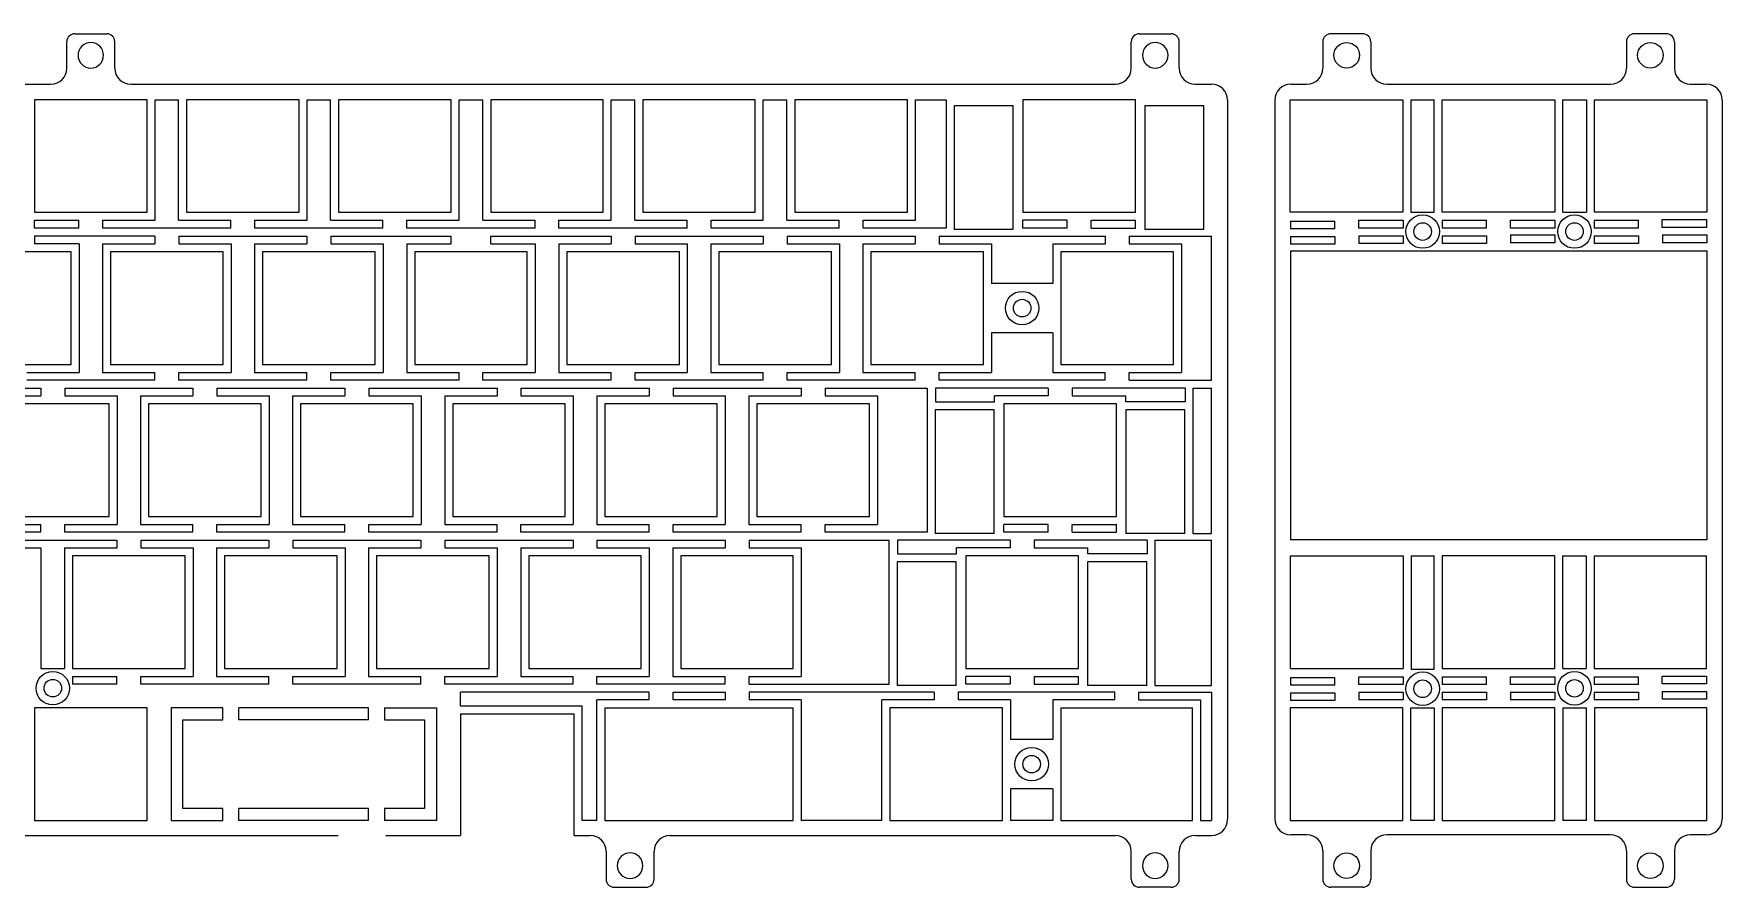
# Model space of a CAD drawing. Header units: millimetres. Extents: x 866 to 1212, y 622 to 729.
# Drawn here: x 1000.9 to 1212.4, y 622.3 to 729.3 of the extents above; entities that cross this region are included whole.
import ezdxf
from ezdxf.lldxf.tags import DXFTag

# ---------------------------------------------------------------- set-up
doc = ezdxf.new("R2010")
doc.units = ezdxf.units.MM
doc.layers.add('1', color=7, linetype='Continuous', true_color=0xffffff)
tags = doc.linetypes.add('DASHDOT', pattern=[70, 31, -13, 13, -13]).pattern_tags.tags
tags[10:11] = [DXFTag(74, 4), DXFTag(75, 0), DXFTag(340, '0'), DXFTag(46, 0.0), DXFTag(50, 0.0), DXFTag(44, 0.0), DXFTag(45, 0.0)]
tags[8:9] = [DXFTag(74, 4), DXFTag(75, 0), DXFTag(340, '0'), DXFTag(46, 0.0), DXFTag(50, 0.0), DXFTag(44, 0.0), DXFTag(45, 0.0)]
tags[6:7] = [DXFTag(74, 4), DXFTag(75, 0), DXFTag(340, '0'), DXFTag(46, 0.0), DXFTag(50, 0.0), DXFTag(44, 0.0), DXFTag(45, 0.0)]
tags[4:5] = [DXFTag(74, 4), DXFTag(75, 0), DXFTag(340, '0'), DXFTag(46, 0.0), DXFTag(50, 0.0), DXFTag(44, 0.0), DXFTag(45, 0.0)]

msp = doc.modelspace()

# ---------------------------------------------------------------- linework, layer by layer
at = {"color": 7, "linetype": 'Continuous'}
for p, q in [((1162.38, 728.29), (1162.38, 724.96)), ((1167.38, 729.29), (1163.38, 729.29)), ((1168.38, 728.29), (1168.38, 724.96)), ((1200.42, 728.29), (1200.42, 724.96)), ((1205.42, 729.29), (1201.42, 729.29)), ((1206.42, 728.29), (1206.42, 724.96)), ((1158.36, 722.96), (1160.38, 722.96)), ((1170.38, 722.96), (1198.42, 722.96)), ((1208.42, 722.96), (1210.42, 722.96)), ((1000.99, 721.01), (1000.99, 706.91)), ((1015.09, 721.01), (1000.99, 721.01)), ((1015.09, 706.91), (1015.09, 721.01)), ((1020.04, 721.01), (1020.04, 706.91)), ((1034.14, 721.01), (1020.04, 721.01)), ((1034.14, 706.91), (1034.14, 721.01)), ((1039.09, 721.01), (1039.09, 706.91)), ((1053.19, 721.01), (1039.09, 721.01)), ((1053.19, 706.91), (1053.19, 721.01)), ((1058.14, 721.01), (1058.14, 706.91)), ((1072.24, 721.01), (1058.14, 721.01)), ((1072.24, 706.91), (1072.24, 721.01)), ((1091.29, 721.01), (1077.19, 721.01)), ((1077.19, 721.01), (1077.19, 706.91)), ((1091.29, 706.91), (1091.29, 721.01)), ((1110.34, 721.01), (1096.24, 721.01)), ((1096.24, 721.01), (1096.24, 706.91)), ((1110.34, 706.91), (1110.34, 721.01)), ((1123.59, 720.27), (1116.19, 720.27)), ((1116.19, 720.27), (1116.19, 704.77)), ((1123.59, 704.77), (1123.59, 720.27)), ((1138.92, 721.01), (1124.82, 721.01)), ((1124.82, 721.01), (1124.82, 706.91)), ((1138.92, 706.91), (1138.92, 721.01)), ((1147.47, 720.27), (1140.07, 720.27)), ((1140.07, 720.27), (1140.07, 704.77)), ((1147.47, 704.77), (1147.47, 720.27)), ((1156.36, 720.96), (1156.36, 630.9)), ((1158.3, 706.91), (1158.3, 721.01)), ((1158.3, 721.01), (1172.4, 721.01)), ((1172.4, 721.01), (1172.4, 706.91)), ((1177.35, 706.91), (1177.35, 721.01)), ((1177.35, 721.01), (1191.45, 721.01)), ((1191.45, 721.01), (1191.45, 706.91)), ((1196.4, 706.91), (1196.4, 721.01)), ((1196.4, 721.01), (1210.5, 721.01)), ((1210.5, 721.01), (1210.5, 706.91)), ((1212.42, 720.96), (1212.42, 630.9)), ((1000.99, 706.91), (1015.09, 706.91)), ((1020.04, 706.91), (1034.14, 706.91)), ((1039.09, 706.91), (1053.19, 706.91)), ((1058.14, 706.91), (1072.24, 706.91)), ((1077.19, 706.91), (1091.29, 706.91)), ((1096.24, 706.91), (1110.34, 706.91)), ((1124.82, 706.91), (1138.92, 706.91)), ((1172.4, 706.91), (1158.3, 706.91)), ((1191.45, 706.91), (1177.35, 706.91)), ((1210.5, 706.91), (1196.4, 706.91)), ((1123.59, 704.77), (1116.19, 704.77)), ((1147.47, 704.77), (1140.07, 704.77)), ((1005.57, 701.96), (991.47, 701.96)), ((1005.57, 687.86), (1005.57, 701.96)), ((1010.52, 701.96), (1010.52, 687.86)), ((1024.62, 701.96), (1010.52, 701.96)), ((1024.62, 687.86), (1024.62, 701.96)), ((1029.57, 701.96), (1029.57, 687.86)), ((1043.67, 701.96), (1029.57, 701.96)), ((1043.67, 687.86), (1043.67, 701.96)), ((1048.62, 701.96), (1048.62, 687.86)), ((1062.72, 701.96), (1048.62, 701.96)), ((1062.72, 687.86), (1062.72, 701.96)), ((1081.77, 701.96), (1067.67, 701.96)), ((1067.67, 701.96), (1067.67, 687.86)), ((1081.77, 687.86), (1081.77, 701.96)), ((1100.82, 701.96), (1086.72, 701.96)), ((1086.72, 701.96), (1086.72, 687.86)), ((1100.82, 687.86), (1100.82, 701.96)), ((1119.87, 701.96), (1105.77, 701.96)), ((1105.77, 701.96), (1105.77, 687.86)), ((1119.87, 687.86), (1119.87, 701.96)), ((1143.68, 701.96), (1129.58, 701.96)), ((1129.58, 701.96), (1129.58, 687.86)), ((1143.68, 687.86), (1143.68, 701.96)), ((991.47, 687.86), (1005.57, 687.86)), ((1010.52, 687.86), (1024.62, 687.86)), ((1029.57, 687.86), (1043.67, 687.86)), ((1048.62, 687.86), (1062.72, 687.86)), ((1067.67, 687.86), (1081.77, 687.86)), ((1086.72, 687.86), (1100.82, 687.86)), ((1105.77, 687.86), (1119.87, 687.86)), ((1129.58, 687.86), (1143.68, 687.86)), ((1010.33, 682.91), (996.23, 682.91)), ((1010.33, 668.81), (1010.33, 682.91)), ((1015.28, 682.91), (1015.28, 668.81)), ((1029.38, 682.91), (1015.28, 682.91)), ((1029.38, 668.81), (1029.38, 682.91)), ((1048.43, 682.91), (1034.33, 682.91)), ((1034.33, 682.91), (1034.33, 668.81)), ((1048.43, 668.81), (1048.43, 682.91)), ((1067.48, 682.91), (1053.38, 682.91)), ((1053.38, 682.91), (1053.38, 668.81)), ((1067.48, 668.81), (1067.48, 682.91)), ((1086.53, 682.91), (1072.43, 682.91)), ((1072.43, 682.91), (1072.43, 668.81)), ((1086.53, 668.81), (1086.53, 682.91)), ((1105.58, 682.91), (1091.48, 682.91)), ((1091.48, 682.91), (1091.48, 668.81)), ((1105.58, 668.81), (1105.58, 682.91)), ((1121.21, 682.17), (1113.81, 682.17)), ((1113.81, 682.17), (1113.81, 666.67)), ((1121.21, 666.67), (1121.21, 682.17)), ((1136.54, 682.91), (1122.44, 682.91)), ((1122.44, 682.91), (1122.44, 668.81)), ((1136.54, 668.81), (1136.54, 682.91)), ((1145.09, 682.17), (1137.69, 682.17)), ((1137.69, 682.17), (1137.69, 666.67)), ((1145.09, 666.67), (1145.09, 682.17)), ((996.23, 668.81), (1010.33, 668.81)), ((1015.28, 668.81), (1029.38, 668.81)), ((1034.33, 668.81), (1048.43, 668.81)), ((1053.38, 668.81), (1067.48, 668.81)), ((1072.43, 668.81), (1086.53, 668.81)), ((1091.48, 668.81), (1105.58, 668.81)), ((1122.44, 668.81), (1136.54, 668.81)), ((1121.21, 666.67), (1113.81, 666.67)), ((1145.09, 666.67), (1137.69, 666.67)), ((1005.75, 663.86), (1005.75, 649.76)), ((1019.85, 663.86), (1005.75, 663.86)), ((1019.85, 649.76), (1019.85, 663.86)), ((1038.9, 663.86), (1024.8, 663.86)), ((1024.8, 663.86), (1024.8, 649.76)), ((1038.9, 649.76), (1038.9, 663.86)), ((1057.95, 663.86), (1043.85, 663.86)), ((1043.85, 663.86), (1043.85, 649.76)), ((1057.95, 649.76), (1057.95, 663.86)), ((1077, 663.86), (1062.9, 663.86)), ((1062.9, 663.86), (1062.9, 649.76)), ((1077, 649.76), (1077, 663.86)), ((1096.05, 663.86), (1081.95, 663.86)), ((1081.95, 663.86), (1081.95, 649.76)), ((1096.05, 649.76), (1096.05, 663.86)), ((1131.77, 663.86), (1117.67, 663.86)), ((1117.67, 663.86), (1117.67, 649.76)), ((1131.77, 649.76), (1131.77, 663.86)), ((1140.32, 663.12), (1132.92, 663.12)), ((1132.92, 663.12), (1132.92, 647.62)), ((1140.32, 647.62), (1140.32, 663.12)), ((1158.33, 649.76), (1158.33, 663.86)), ((1158.33, 663.86), (1172.44, 663.86)), ((1172.44, 663.86), (1172.44, 649.76)), ((1191.45, 663.86), (1177.35, 663.86)), ((1177.35, 663.86), (1177.35, 649.76)), ((1191.45, 649.76), (1191.45, 663.86)), ((1196.36, 663.86), (1196.36, 649.76)), ((1210.46, 649.76), (1210.46, 663.86)), ((1005.75, 649.76), (1019.85, 649.76)), ((1024.8, 649.76), (1038.9, 649.76)), ((1043.85, 649.76), (1057.95, 649.76)), ((1062.9, 649.76), (1077, 649.76)), ((1081.95, 649.76), (1096.05, 649.76)), ((1117.67, 649.76), (1131.77, 649.76)), ((1177.35, 649.76), (1191.45, 649.76)), ((1140.32, 647.62), (1132.92, 647.62)), ((1000.99, 644.81), (1000.99, 630.71)), ((1015.09, 644.81), (1000.99, 644.81)), ((1015.09, 630.71), (1015.09, 644.81)), ((1054.35, 644.07), (1054.35, 628.81)), ((1068.6, 628.81), (1068.6, 644.07)), ((1072.43, 644.81), (1072.43, 630.71)), ((1096.05, 630.71), (1096.05, 644.81)), ((1122.25, 644.81), (1108.15, 644.81)), ((1108.15, 644.81), (1108.15, 630.71)), ((1122.25, 630.71), (1122.25, 644.81)), ((1129.58, 644.81), (1129.58, 630.71)), ((1146.06, 630.71), (1146.06, 644.81)), ((1172.4, 644.81), (1158.3, 644.81)), ((1158.3, 644.81), (1158.3, 630.71)), ((1172.4, 630.71), (1172.4, 644.81)), ((1191.45, 644.81), (1177.35, 644.81)), ((1177.35, 644.81), (1177.35, 630.71)), ((1191.45, 630.71), (1191.45, 644.81)), ((1210.5, 644.81), (1196.4, 644.81)), ((1196.4, 644.81), (1196.4, 630.71)), ((1210.5, 630.71), (1210.5, 644.81)), ((1000.99, 630.71), (1015.09, 630.71)), ((1108.15, 630.71), (1122.25, 630.71)), ((1158.3, 630.71), (1172.4, 630.71)), ((1177.35, 630.71), (1191.45, 630.71)), ((1196.4, 630.71), (1210.5, 630.71)), ((1160.38, 628.9), (1158.36, 628.9)), ((1198.42, 628.9), (1170.38, 628.9)), ((1210.42, 628.9), (1208.42, 628.9)), ((1162.38, 626.9), (1162.38, 623.34)), ((1168.38, 626.9), (1168.38, 623.34)), ((1200.42, 626.9), (1200.42, 623.34)), ((1206.42, 626.9), (1206.42, 623.34)), ((1167.38, 622.34), (1163.38, 622.34)), ((1201.42, 622.34), (1205.42, 622.34))]:
    msp.add_line(p, q, dxfattribs=at)
for p, q in [((879.69, 722.96), (1003.04, 722.96)), ((1013.04, 722.96), (1136.39, 722.96)), ((1146.39, 722.96), (1148.44, 722.96)), ((1150.44, 720.96), (1150.44, 630.81)), ((1196.36, 663.86), (1210.46, 663.86)), ((1158.33, 649.76), (1172.44, 649.76)), ((1196.36, 649.76), (1210.46, 649.76)), ((1054.35, 644.07), (1068.6, 644.07)), ((1072.43, 644.81), (1096.05, 644.81)), ((1129.58, 644.81), (1146.06, 644.81)), ((1072.43, 630.71), (1096.05, 630.71)), ((1129.58, 630.71), (1146.06, 630.71)), ((961.75, 628.81), (1039.01, 628.81)), ((1045.01, 628.81), (1054.35, 628.81)), ((1068.6, 628.81), (1070.6, 628.81)), ((1080.6, 628.81), (1136.39, 628.81)), ((1146.39, 628.81), (1148.44, 628.81))]:
    msp.add_line(p, q)
at = {"color": 1, "linetype": 'Continuous'}
for p, q in [((1016.09, 705.91), (1016.09, 721.01)), ((1016.09, 721.01), (1019.04, 721.01)), ((1019.04, 705.91), (1019.04, 721.01)), ((1035.14, 705.91), (1035.14, 721.01)), ((1035.14, 721.01), (1038.09, 721.01)), ((1038.09, 705.91), (1038.09, 721.01)), ((1054.19, 705.91), (1054.19, 721.01)), ((1054.19, 721.01), (1057.14, 721.01)), ((1057.14, 705.91), (1057.14, 721.01)), ((1073.24, 721.01), (1076.19, 721.01)), ((1073.24, 705.91), (1073.24, 721.01)), ((1076.19, 705.91), (1076.19, 721.01)), ((1092.29, 721.01), (1095.24, 721.01)), ((1092.29, 705.91), (1092.29, 721.01)), ((1095.24, 705.91), (1095.24, 721.01)), ((1111.34, 721.01), (1115.19, 721.01)), ((1111.34, 705.91), (1111.34, 721.01)), ((1115.19, 721.01), (1115.19, 704.93)), ((1173.4, 721.01), (1176.35, 721.01)), ((1176.35, 706.91), (1176.35, 721.01)), ((1192.45, 706.91), (1192.45, 721.01)), ((1192.45, 721.01), (1195.4, 721.01)), ((1000.99, 704.93), (1000.99, 705.91)), ((1000.99, 705.91), (1006.54, 705.91)), ((1006.54, 704.93), (1000.99, 704.93)), ((1006.54, 704.93), (1006.54, 705.91)), ((1009.54, 704.93), (1009.54, 705.91)), ((1009.54, 705.91), (1016.09, 705.91)), ((1025.59, 704.93), (1009.54, 704.93)), ((1019.04, 705.91), (1025.59, 705.91)), ((1025.59, 704.93), (1025.59, 705.91)), ((1028.59, 704.93), (1028.59, 705.91)), ((1028.59, 705.91), (1035.14, 705.91)), ((1044.64, 704.93), (1028.59, 704.93)), ((1038.09, 705.91), (1044.64, 705.91)), ((1044.64, 704.93), (1044.64, 705.91)), ((1047.64, 704.93), (1047.64, 705.91)), ((1047.64, 705.91), (1054.19, 705.91)), ((1063.69, 704.93), (1047.64, 704.93)), ((1057.14, 705.91), (1063.69, 705.91)), ((1063.69, 704.93), (1063.69, 705.91)), ((1066.69, 705.91), (1073.24, 705.91)), ((1066.69, 704.93), (1066.69, 705.91)), ((1082.74, 704.93), (1066.69, 704.93)), ((1076.19, 705.91), (1082.74, 705.91)), ((1082.74, 704.93), (1082.74, 705.91)), ((1085.74, 705.91), (1092.29, 705.91)), ((1085.74, 704.93), (1085.74, 705.91)), ((1101.79, 704.93), (1085.74, 704.93)), ((1095.24, 705.91), (1101.79, 705.91)), ((1101.79, 704.93), (1101.79, 705.91)), ((1104.79, 705.91), (1111.34, 705.91)), ((1104.79, 704.93), (1104.79, 705.91)), ((1115.19, 704.93), (1104.79, 704.93)), ((1130.37, 705.91), (1124.82, 705.91)), ((1124.82, 704.93), (1124.82, 705.91)), ((1130.37, 704.93), (1124.82, 704.93)), ((1130.37, 704.93), (1130.37, 705.91)), ((1133.37, 705.91), (1138.92, 705.91)), ((1133.37, 704.93), (1133.37, 705.91)), ((1133.37, 704.93), (1138.92, 704.93)), ((1138.92, 704.93), (1138.92, 705.91)), ((1158.33, 705.82), (1163.88, 705.82)), ((1163.88, 704.84), (1158.33, 704.84)), ((1163.88, 704.84), (1163.88, 705.82)), ((1166.88, 704.93), (1166.88, 705.91)), ((1166.88, 705.91), (1172.43, 705.91)), ((1172.43, 704.93), (1166.88, 704.93)), ((1177.35, 705.91), (1182.9, 705.91)), ((1182.9, 704.93), (1177.35, 704.93)), ((1182.9, 704.93), (1182.9, 705.91)), ((1185.9, 704.93), (1185.9, 705.91)), ((1185.9, 705.91), (1191.45, 705.91)), ((1191.45, 704.93), (1185.9, 704.93)), ((1196.37, 705.91), (1201.92, 705.91)), ((1201.92, 704.93), (1196.37, 704.93)), ((1201.92, 704.93), (1201.92, 705.91)), ((1204.91, 705.02), (1204.91, 706)), ((1204.91, 706), (1210.46, 706)), ((1210.46, 705.02), (1204.91, 705.02)), ((1006.57, 702.96), (1006.57, 686.86)), ((1009.52, 702.96), (1009.52, 686.86)), ((1009.52, 702.96), (1016.07, 702.96)), ((1016.07, 703.93), (1016.07, 702.96)), ((1019.07, 703.93), (1019.07, 702.96)), ((1019.07, 703.93), (1035.12, 703.93)), ((1019.07, 702.96), (1025.62, 702.96)), ((1025.62, 702.96), (1025.62, 686.86)), ((1028.57, 702.96), (1028.57, 686.86)), ((1028.57, 702.96), (1035.12, 702.96)), ((1035.12, 703.93), (1035.12, 702.96)), ((1038.12, 703.93), (1038.12, 702.96)), ((1038.12, 703.93), (1053.19, 703.93)), ((1038.12, 702.96), (1044.67, 702.96)), ((1044.67, 702.96), (1044.67, 686.86)), ((1047.62, 702.96), (1047.62, 686.86)), ((1047.62, 702.96), (1053.19, 702.96)), ((1053.19, 702.96), (1053.19, 703.93)), ((1058.14, 703.93), (1073.22, 703.93)), ((1058.14, 702.96), (1058.14, 703.93)), ((1058.14, 702.96), (1063.72, 702.96)), ((1063.72, 702.96), (1063.72, 686.86)), ((1066.67, 702.96), (1073.22, 702.96)), ((1066.67, 702.96), (1066.67, 686.86)), ((1073.22, 703.93), (1073.22, 702.96)), ((1076.22, 703.93), (1092.27, 703.93)), ((1076.22, 703.93), (1076.22, 702.96)), ((1076.22, 702.96), (1082.77, 702.96)), ((1082.77, 702.96), (1082.77, 686.86)), ((1085.72, 702.96), (1092.27, 702.96)), ((1085.72, 702.96), (1085.72, 686.86)), ((1092.27, 703.93), (1092.27, 702.96)), ((1095.27, 703.93), (1111.32, 703.93)), ((1095.27, 703.93), (1095.27, 702.96)), ((1095.27, 702.96), (1101.82, 702.96)), ((1101.82, 702.96), (1101.82, 686.86)), ((1104.77, 702.96), (1111.32, 702.96)), ((1104.77, 702.96), (1104.77, 686.86)), ((1111.32, 703.93), (1111.32, 702.96)), ((1114.32, 703.93), (1135.13, 703.93)), ((1114.32, 703.93), (1114.32, 702.96)), ((1114.32, 702.96), (1120.87, 702.96)), ((1120.87, 702.96), (1120.87, 698.01)), ((1128.58, 702.96), (1135.13, 702.96)), ((1128.58, 702.96), (1128.58, 698.01)), ((1135.13, 703.93), (1135.13, 702.96)), ((1138.13, 703.93), (1148.44, 703.93)), ((1138.13, 703.93), (1138.13, 702.96)), ((1138.13, 702.96), (1144.68, 702.96)), ((1144.68, 702.96), (1144.68, 686.86)), ((1158.33, 703.89), (1163.88, 703.89)), ((1163.88, 702.92), (1158.33, 702.92)), ((1163.88, 703.89), (1163.88, 702.92)), ((1166.88, 703.98), (1166.88, 703.01)), ((1166.88, 703.98), (1172.44, 703.98)), ((1172.44, 703.01), (1166.88, 703.01)), ((1177.35, 703.98), (1182.9, 703.98)), ((1182.9, 703.01), (1177.35, 703.01)), ((1182.9, 703.98), (1182.9, 703.01)), ((1185.9, 704.07), (1185.9, 703.1)), ((1185.9, 704.07), (1191.46, 704.07)), ((1191.46, 703.1), (1185.9, 703.1)), ((1196.37, 703.98), (1201.92, 703.98)), ((1201.92, 703.01), (1196.37, 703.01)), ((1201.92, 703.98), (1201.92, 703.01)), ((1204.92, 704.07), (1204.92, 703.1)), ((1204.92, 704.07), (1210.48, 704.07)), ((1210.48, 703.1), (1204.92, 703.1)), ((1158.33, 702.1), (1158.33, 665.86)), ((1210.47, 702.1), (1210.47, 665.86)), ((1120.87, 691.81), (1120.87, 686.86)), ((1128.58, 691.81), (1128.58, 686.86)), ((1000.02, 686.86), (1006.57, 686.86)), ((1016.07, 685.88), (1000.02, 685.88)), ((1009.52, 686.86), (1016.07, 686.86)), ((1016.07, 685.88), (1016.07, 686.86)), ((1019.07, 685.88), (1019.07, 686.86)), ((1019.07, 686.86), (1025.62, 686.86)), ((1035.12, 685.88), (1019.07, 685.88)), ((1028.57, 686.86), (1035.12, 686.86)), ((1035.12, 685.88), (1035.12, 686.86)), ((1038.12, 686.86), (1044.67, 686.86)), ((1038.12, 685.88), (1038.12, 686.86)), ((1054.17, 685.88), (1038.12, 685.88)), ((1047.62, 686.86), (1054.17, 686.86)), ((1054.17, 685.88), (1054.17, 686.86)), ((1057.17, 686.86), (1063.72, 686.86)), ((1057.17, 685.88), (1057.17, 686.86)), ((1073.22, 685.88), (1057.17, 685.88)), ((1066.67, 686.86), (1073.22, 686.86)), ((1073.22, 685.88), (1073.22, 686.86)), ((1076.22, 686.86), (1082.77, 686.86)), ((1076.22, 685.88), (1076.22, 686.86)), ((1092.27, 685.88), (1076.22, 685.88)), ((1085.72, 686.86), (1092.27, 686.86)), ((1092.27, 685.88), (1092.27, 686.86)), ((1095.27, 686.86), (1101.82, 686.86)), ((1095.27, 685.88), (1095.27, 686.86)), ((1111.32, 685.88), (1095.27, 685.88)), ((1104.77, 686.86), (1111.32, 686.86)), ((1111.32, 685.88), (1111.32, 686.86)), ((1114.32, 686.86), (1120.87, 686.86)), ((1114.32, 685.88), (1114.32, 686.86)), ((1135.13, 685.88), (1114.32, 685.88)), ((1128.58, 686.86), (1135.13, 686.86)), ((1135.13, 685.88), (1135.13, 686.86)), ((1138.13, 686.86), (1144.68, 686.86)), ((1138.13, 685.88), (1138.13, 686.86)), ((985.73, 684.88), (1001.78, 684.88)), ((995.23, 683.91), (1001.78, 683.91)), ((1001.78, 684.88), (1001.78, 683.91)), ((1004.78, 684.88), (1004.78, 683.91)), ((1004.78, 684.88), (1020.83, 684.88)), ((1004.78, 683.91), (1011.33, 683.91)), ((1011.33, 683.91), (1011.33, 667.81)), ((1014.28, 683.91), (1014.28, 667.81)), ((1014.28, 683.91), (1020.83, 683.91)), ((1020.83, 684.88), (1020.83, 683.91)), ((1023.83, 684.88), (1023.83, 683.91)), ((1023.83, 684.88), (1039.88, 684.88)), ((1023.83, 683.91), (1030.38, 683.91)), ((1030.38, 683.91), (1030.38, 667.81)), ((1033.33, 683.91), (1039.88, 683.91)), ((1033.33, 683.91), (1033.33, 667.81)), ((1039.88, 684.88), (1039.88, 683.91)), ((1042.88, 684.88), (1058.93, 684.88)), ((1042.88, 684.88), (1042.88, 683.91)), ((1042.88, 683.91), (1049.43, 683.91)), ((1049.43, 683.91), (1049.43, 667.81)), ((1052.38, 683.91), (1058.93, 683.91)), ((1052.38, 683.91), (1052.38, 667.81)), ((1058.93, 684.88), (1058.93, 683.91)), ((1061.93, 684.88), (1077.98, 684.88)), ((1061.93, 684.88), (1061.93, 683.91)), ((1061.93, 683.91), (1068.48, 683.91)), ((1068.48, 683.91), (1068.48, 667.81)), ((1071.43, 683.91), (1077.98, 683.91)), ((1071.43, 683.91), (1071.43, 667.81)), ((1077.98, 684.88), (1077.98, 683.91)), ((1080.98, 684.88), (1097.03, 684.88)), ((1080.98, 684.88), (1080.98, 683.91)), ((1080.98, 683.91), (1087.53, 683.91)), ((1087.53, 683.91), (1087.53, 667.81)), ((1090.48, 683.91), (1097.03, 683.91)), ((1090.48, 683.91), (1090.48, 667.81)), ((1097.03, 684.88), (1097.03, 683.91)), ((1100.03, 684.88), (1112.81, 684.88)), ((1100.03, 684.88), (1100.03, 683.91)), ((1100.03, 683.91), (1106.58, 683.91)), ((1106.58, 683.91), (1106.58, 667.81)), ((1112.81, 684.88), (1112.81, 666.83)), ((1127.99, 684.88), (1113.85, 684.88)), ((1113.85, 684.88), (1113.85, 683.17)), ((1127.99, 683.91), (1121.25, 683.91)), ((1121.25, 683.17), (1121.25, 683.91)), ((1127.99, 684.88), (1127.99, 683.91)), ((1145.12, 684.88), (1130.99, 684.88)), ((1130.99, 684.88), (1130.99, 683.91)), ((1130.99, 683.91), (1137.72, 683.91)), ((1137.72, 683.17), (1137.72, 683.91)), ((1145.12, 684.88), (1145.12, 683.17)), ((1113.85, 683.17), (1121.25, 683.17)), ((1145.12, 683.17), (1137.72, 683.17)), ((1001.78, 666.83), (985.73, 666.83)), ((995.23, 667.81), (1001.78, 667.81)), ((1001.78, 666.83), (1001.78, 667.81)), ((1004.78, 666.83), (1004.78, 667.81)), ((1004.78, 667.81), (1011.33, 667.81)), ((1020.83, 666.83), (1004.78, 666.83)), ((1014.28, 667.81), (1020.83, 667.81)), ((1020.83, 666.83), (1020.83, 667.81)), ((1023.83, 667.81), (1030.38, 667.81)), ((1023.83, 666.83), (1023.83, 667.81)), ((1039.88, 666.83), (1023.83, 666.83)), ((1033.33, 667.81), (1039.88, 667.81)), ((1039.88, 666.83), (1039.88, 667.81)), ((1042.88, 667.81), (1049.43, 667.81)), ((1042.88, 666.83), (1042.88, 667.81)), ((1058.93, 666.83), (1042.88, 666.83)), ((1052.38, 667.81), (1058.93, 667.81)), ((1058.93, 666.83), (1058.93, 667.81)), ((1061.93, 667.81), (1068.48, 667.81)), ((1061.93, 666.83), (1061.93, 667.81)), ((1077.98, 666.83), (1061.93, 666.83)), ((1071.43, 667.81), (1077.98, 667.81)), ((1077.98, 666.83), (1077.98, 667.81)), ((1080.98, 667.81), (1087.53, 667.81)), ((1080.98, 666.83), (1080.98, 667.81)), ((1097.03, 666.83), (1080.98, 666.83)), ((1090.48, 667.81), (1097.03, 667.81)), ((1097.03, 666.83), (1097.03, 667.81)), ((1100.03, 667.81), (1106.58, 667.81)), ((1100.03, 666.83), (1100.03, 667.81)), ((1112.81, 666.83), (1100.03, 666.83)), ((1127.99, 667.81), (1122.44, 667.81)), ((1122.44, 666.83), (1122.44, 667.81)), ((1127.99, 666.83), (1122.44, 666.83)), ((1127.99, 666.83), (1127.99, 667.81)), ((1130.99, 667.81), (1136.54, 667.81)), ((1130.99, 666.83), (1130.99, 667.81)), ((1130.99, 666.83), (1136.54, 666.83)), ((1136.54, 666.83), (1136.54, 667.81)), ((995.25, 665.83), (1011.3, 665.83)), ((995.25, 664.86), (1001.8, 664.86)), ((1001.8, 664.86), (1001.8, 649.76)), ((1004.75, 664.86), (1004.75, 649.76)), ((1004.75, 664.86), (1011.3, 664.86)), ((1011.3, 665.83), (1011.3, 664.86)), ((1014.3, 665.83), (1030.35, 665.83)), ((1014.3, 665.83), (1014.3, 664.86)), ((1014.3, 664.86), (1020.85, 664.86)), ((1020.85, 664.86), (1020.85, 648.76)), ((1023.8, 664.86), (1030.35, 664.86)), ((1023.8, 664.86), (1023.8, 648.76)), ((1030.35, 665.83), (1030.35, 664.86)), ((1033.35, 665.83), (1049.4, 665.83)), ((1033.35, 665.83), (1033.35, 664.86)), ((1033.35, 664.86), (1039.9, 664.86)), ((1039.9, 664.86), (1039.9, 648.76)), ((1042.85, 664.86), (1049.4, 664.86)), ((1042.85, 664.86), (1042.85, 648.76)), ((1049.4, 665.83), (1049.4, 664.86)), ((1052.4, 665.83), (1068.45, 665.83)), ((1052.4, 665.83), (1052.4, 664.86)), ((1052.4, 664.86), (1058.95, 664.86)), ((1058.95, 664.86), (1058.95, 648.76)), ((1061.9, 664.86), (1068.45, 664.86)), ((1061.9, 664.86), (1061.9, 648.76)), ((1068.45, 665.83), (1068.45, 664.86)), ((1071.45, 665.83), (1087.5, 665.83)), ((1071.45, 665.83), (1071.45, 664.86)), ((1071.45, 664.86), (1078, 664.86)), ((1078, 664.86), (1078, 648.76)), ((1080.95, 664.86), (1087.5, 664.86)), ((1080.95, 664.86), (1080.95, 648.76)), ((1087.5, 665.83), (1087.5, 664.86)), ((1090.5, 665.83), (1090.5, 664.86)), ((1090.5, 664.86), (1097.05, 664.86)), ((1097.05, 664.86), (1097.05, 648.76)), ((1123.22, 665.83), (1109.09, 665.83)), ((1109.09, 665.83), (1109.09, 664.12)), ((1123.22, 664.86), (1116.49, 664.86)), ((1116.49, 664.12), (1116.49, 664.86)), ((1123.22, 665.83), (1123.22, 664.86)), ((1140.36, 665.83), (1126.22, 665.83)), ((1126.22, 665.83), (1126.22, 664.86)), ((1126.22, 664.86), (1132.96, 664.86)), ((1132.96, 664.12), (1132.96, 664.86)), ((1140.36, 665.83), (1140.36, 664.12)), ((1109.09, 664.12), (1116.49, 664.12)), ((1140.36, 664.12), (1132.96, 664.12)), ((1173.43, 663.86), (1176.35, 663.86)), ((1176.35, 649.67), (1176.35, 663.86)), ((1192.45, 649.76), (1192.45, 663.86)), ((1192.45, 663.86), (1195.37, 663.86)), ((1005.75, 648.76), (1011.3, 648.76)), ((1011.3, 647.78), (1005.75, 647.78)), ((1011.3, 647.78), (1011.3, 648.76)), ((1014.3, 648.76), (1020.85, 648.76)), ((1014.3, 647.78), (1014.3, 648.76)), ((1030.35, 647.78), (1014.3, 647.78)), ((1023.8, 648.76), (1030.35, 648.76)), ((1030.35, 647.78), (1030.35, 648.76)), ((1033.35, 648.76), (1039.9, 648.76)), ((1033.35, 647.78), (1033.35, 648.76)), ((1049.4, 647.78), (1033.35, 647.78)), ((1042.85, 648.76), (1049.4, 648.76)), ((1049.4, 647.78), (1049.4, 648.76)), ((1052.4, 648.76), (1058.95, 648.76)), ((1052.4, 647.78), (1052.4, 648.76)), ((1068.45, 647.78), (1052.4, 647.78)), ((1061.9, 648.76), (1068.45, 648.76)), ((1068.45, 647.78), (1068.45, 648.76)), ((1071.45, 648.76), (1078, 648.76)), ((1071.45, 647.78), (1071.45, 648.76)), ((1087.5, 647.78), (1071.45, 647.78)), ((1080.95, 648.76), (1087.5, 648.76)), ((1087.5, 647.78), (1087.5, 648.76)), ((1090.5, 648.76), (1097.05, 648.76)), ((1090.5, 647.78), (1090.5, 648.76)), ((1123.22, 648.76), (1117.67, 648.76)), ((1117.67, 647.78), (1117.67, 648.76)), ((1123.22, 647.78), (1117.67, 647.78)), ((1126.22, 648.76), (1131.77, 648.76)), ((1126.22, 647.78), (1131.77, 647.78)), ((1131.77, 647.78), (1131.77, 648.76)), ((1158.33, 648.62), (1163.88, 648.62)), ((1163.88, 647.64), (1158.33, 647.64)), ((1163.88, 647.64), (1163.88, 648.62)), ((1166.88, 647.73), (1166.88, 648.71)), ((1166.88, 648.71), (1172.44, 648.71)), ((1172.44, 647.73), (1166.88, 647.73)), ((1177.35, 648.71), (1182.9, 648.71)), ((1182.9, 647.73), (1177.35, 647.73)), ((1182.9, 647.73), (1182.9, 648.71)), ((1185.9, 647.73), (1185.9, 648.71)), ((1185.9, 648.71), (1191.45, 648.71)), ((1191.45, 647.73), (1185.9, 647.73)), ((1196.36, 648.71), (1201.92, 648.71)), ((1201.92, 647.73), (1196.36, 647.73)), ((1201.92, 647.73), (1201.92, 648.71)), ((1204.91, 647.82), (1204.91, 648.8)), ((1204.91, 648.8), (1210.46, 648.8)), ((1210.46, 647.82), (1204.91, 647.82)), ((1113.69, 646.78), (1090.5, 646.78)), ((1097.05, 645.81), (1090.5, 645.81)), ((1097.05, 645.81), (1097.05, 630.71)), ((1113.69, 645.81), (1107.15, 645.81)), ((1136.32, 646.78), (1116.69, 646.78)), ((1123.24, 645.81), (1116.69, 645.81)), ((1123.24, 645.81), (1123.24, 640.86)), ((1136.32, 645.81), (1128.58, 645.81)), ((1139.32, 646.78), (1148.44, 646.78)), ((1139.32, 645.81), (1147.06, 645.81)), ((1158.33, 646.69), (1163.88, 646.69)), ((1163.88, 645.72), (1158.33, 645.72)), ((1163.88, 646.69), (1163.88, 645.72)), ((1166.88, 646.78), (1166.88, 645.81)), ((1166.88, 646.78), (1172.44, 646.78)), ((1172.44, 645.81), (1166.88, 645.81)), ((1177.35, 646.78), (1182.9, 646.78)), ((1182.9, 645.81), (1177.35, 645.81)), ((1182.9, 646.78), (1182.9, 645.81)), ((1185.9, 646.78), (1185.9, 645.81)), ((1185.9, 646.78), (1191.45, 646.78)), ((1191.45, 645.81), (1185.9, 645.81)), ((1196.36, 646.78), (1201.92, 646.78)), ((1201.92, 645.81), (1196.36, 645.81)), ((1201.92, 646.78), (1201.92, 645.81)), ((1204.91, 646.87), (1204.91, 645.9)), ((1204.91, 646.87), (1210.46, 646.87)), ((1210.46, 645.9), (1204.91, 645.9)), ((1018.09, 644.81), (1018.09, 630.71)), ((1024.59, 644.81), (1018.09, 644.81)), ((1019.59, 632.21), (1019.59, 643.31)), ((1019.59, 643.31), (1024.59, 643.31)), ((1024.59, 643.31), (1024.59, 644.81)), ((1044.83, 644.81), (1044.83, 643.31)), ((1044.83, 644.81), (1051.33, 644.81)), ((1044.83, 643.31), (1049.83, 643.31)), ((1049.83, 643.31), (1049.83, 632.21)), ((1051.33, 644.81), (1051.33, 630.71)), ((1176.35, 644.81), (1176.35, 630.71)), ((1192.45, 644.81), (1192.45, 630.71)), ((1123.24, 634.66), (1123.24, 630.71)), ((1018.09, 630.71), (1024.59, 630.71)), ((1024.59, 632.21), (1019.59, 632.21)), ((1024.59, 630.71), (1024.59, 632.21)), ((1044.83, 632.21), (1044.83, 630.71)), ((1049.83, 632.21), (1044.83, 632.21)), ((1051.33, 630.71), (1044.83, 630.71)), ((1107.15, 630.71), (1097.05, 630.71)), ((1128.58, 630.71), (1123.24, 630.71)), ((1147.06, 630.71), (1148.44, 630.71)), ((1176.35, 630.71), (1173.4, 630.71)), ((1195.4, 630.71), (1192.45, 630.71))]:
    msp.add_line(p, q, dxfattribs=at)
at = {"color": 1}
for p, q in [((1173.4, 721.01), (1173.4, 706.91)), ((1195.4, 721.01), (1195.4, 706.91)), ((1173.4, 706.91), (1176.35, 706.91)), ((1192.45, 706.91), (1195.4, 706.91)), ((1158.33, 705.82), (1158.33, 704.84)), ((1172.43, 705.91), (1172.43, 704.93)), ((1177.35, 705.91), (1177.35, 704.93)), ((1191.45, 705.91), (1191.45, 704.93)), ((1196.37, 705.91), (1196.37, 704.93)), ((1210.46, 706), (1210.46, 705.02)), ((1000.99, 703.93), (1000.99, 702.96)), ((1016.07, 703.93), (1000.99, 703.93)), ((1006.57, 702.96), (1000.99, 702.96)), ((1148.44, 685.88), (1148.44, 703.93)), ((1158.33, 703.89), (1158.33, 702.92)), ((1172.44, 703.98), (1172.44, 703.01)), ((1177.35, 703.98), (1177.35, 703.01)), ((1191.46, 704.07), (1191.46, 703.1)), ((1196.37, 703.98), (1196.37, 703.01)), ((1210.48, 704.07), (1210.48, 703.1)), ((1158.33, 702.1), (1210.47, 702.1)), ((1128.58, 698.01), (1120.87, 698.01)), ((1128.58, 691.81), (1120.87, 691.81)), ((1138.13, 685.88), (1148.44, 685.88)), ((1146.09, 684.88), (1146.09, 666.67)), ((1146.09, 684.88), (1148.44, 684.88)), ((1148.44, 666.67), (1148.44, 684.88)), ((1146.09, 666.67), (1148.44, 666.67)), ((1090.5, 665.83), (1108.05, 665.83)), ((1108.05, 647.78), (1108.05, 665.83)), ((1141.32, 665.83), (1141.32, 647.62)), ((1141.32, 665.83), (1148.44, 665.83)), ((1148.44, 647.62), (1148.44, 665.83)), ((1210.47, 665.86), (1158.33, 665.86)), ((1173.43, 663.86), (1173.43, 649.67)), ((1195.37, 663.86), (1195.37, 649.76)), ((1001.8, 649.76), (1004.75, 649.76)), ((1173.43, 649.67), (1176.35, 649.67)), ((1192.45, 649.76), (1195.37, 649.76)), ((1005.75, 648.76), (1005.75, 647.78)), ((1090.5, 647.78), (1108.05, 647.78)), ((1123.22, 648.76), (1123.22, 647.78)), ((1126.22, 648.76), (1126.22, 647.78)), ((1141.32, 647.62), (1148.44, 647.62)), ((1158.33, 648.62), (1158.33, 647.64)), ((1172.44, 648.71), (1172.44, 647.73)), ((1177.35, 648.71), (1177.35, 647.73)), ((1191.45, 648.71), (1191.45, 647.73)), ((1196.36, 648.71), (1196.36, 647.73)), ((1210.46, 648.8), (1210.46, 647.82)), ((1077.98, 646.78), (1054.35, 646.78)), ((1054.35, 645.07), (1054.35, 646.78)), ((1071.43, 630.71), (1071.43, 645.81)), ((1077.98, 645.81), (1071.43, 645.81)), ((1077.98, 645.81), (1077.98, 646.78)), ((1080.98, 646.78), (1087.5, 646.78)), ((1080.98, 645.81), (1080.98, 646.78)), ((1087.5, 645.81), (1080.98, 645.81)), ((1087.5, 646.78), (1087.5, 645.81)), ((1090.5, 646.78), (1090.5, 645.81)), ((1107.15, 630.71), (1107.15, 645.81)), ((1113.69, 646.78), (1113.69, 645.81)), ((1116.69, 646.78), (1116.69, 645.81)), ((1128.58, 645.81), (1128.58, 640.86)), ((1136.32, 645.81), (1136.32, 646.78)), ((1139.32, 645.81), (1139.32, 646.78)), ((1147.06, 645.81), (1147.06, 630.71)), ((1148.44, 646.78), (1148.44, 630.71)), ((1158.33, 646.69), (1158.33, 645.72)), ((1172.44, 646.78), (1172.44, 645.81)), ((1177.35, 646.78), (1177.35, 645.81)), ((1191.45, 646.78), (1191.45, 645.81)), ((1196.36, 646.78), (1196.36, 645.81)), ((1210.46, 646.87), (1210.46, 645.9)), ((1026.59, 643.31), (1026.59, 644.81)), ((1042.83, 644.81), (1026.59, 644.81)), ((1042.83, 643.31), (1026.59, 643.31)), ((1042.83, 643.31), (1042.83, 644.81)), ((1054.35, 645.07), (1069.6, 645.07)), ((1069.6, 630.71), (1069.6, 645.07)), ((1173.4, 630.71), (1173.4, 644.81)), ((1173.4, 644.81), (1176.35, 644.81)), ((1192.45, 644.81), (1195.4, 644.81)), ((1195.4, 630.71), (1195.4, 644.81)), ((1128.58, 640.86), (1123.24, 640.86)), ((1128.58, 634.66), (1123.24, 634.66)), ((1128.58, 634.66), (1128.58, 630.71)), ((1026.59, 630.71), (1026.59, 632.21)), ((1042.83, 632.21), (1026.59, 632.21)), ((1042.83, 630.71), (1026.59, 630.71)), ((1042.83, 630.71), (1042.83, 632.21)), ((1071.43, 630.71), (1069.6, 630.71))]:
    msp.add_line(p, q, dxfattribs=at)
at = {"linetype": 'Continuous'}
for p, q in [((1116.45, 663.12), (1109.05, 663.12)), ((1109.05, 663.12), (1109.05, 647.62)), ((1116.45, 647.62), (1116.45, 663.12)), ((1116.45, 647.62), (1109.05, 647.62))]:
    msp.add_line(p, q, dxfattribs=at)
at = {"color": 7, "linetype": 'Continuous'}
for centre in [(1165.38, 726.59), (1203.42, 726.59), (1165.38, 625.04), (1203.42, 625.04)]:
    msp.add_circle(centre, 1.6, dxfattribs=at)
at = {"color": 1, "linetype": 'Continuous'}
for centre, radius in [((1174.89, 704.5), 2.1), ((1193.91, 704.5), 2.1), ((1174.89, 704.5), 1.1), ((1193.91, 704.5), 1.1), ((1124.72, 694.91), 2.1), ((1124.72, 694.91), 1.1), ((1003.28, 647.28), 2.1), ((1003.28, 647.28), 1.1), ((1174.89, 647.21), 2.1), ((1174.89, 647.21), 1.1), ((1193.91, 647.26), 2.1), ((1193.91, 647.26), 1.1), ((1125.91, 637.76), 2.1), ((1125.91, 637.76), 1.1)]:
    msp.add_circle(centre, radius, dxfattribs=at)
at = {"color": 7, "linetype": 'Continuous'}
for centre, radius, start, end in [((1163.38, 728.29), 1, 90, 180), ((1167.38, 728.29), 1, 0, 90), ((1201.42, 728.29), 1, 90, 180), ((1205.42, 728.29), 1, 0, 90), ((1160.38, 724.96), 2, 270, 360), ((1170.38, 724.96), 2, 180, 270), ((1198.42, 724.96), 2, 270, 360), ((1208.42, 724.96), 2, 180, 270), ((1158.36, 720.96), 2, 90, 180), ((1210.42, 720.96), 2, 0, 90), ((1158.36, 630.9), 2, 180, 270), ((1210.42, 630.9), 2, 270, 0), ((1160.38, 626.9), 2, 0, 90), ((1170.38, 626.9), 2, 90, 180), ((1198.42, 626.9), 2, 0, 90), ((1208.42, 626.9), 2, 90, 180), ((1163.38, 623.34), 1, 180, 270), ((1167.38, 623.34), 1, 270, 0), ((1201.42, 623.34), 1, 180, 270), ((1205.42, 623.34), 1, 270, 360)]:
    msp.add_arc(centre, radius, start, end, dxfattribs=at)
for centre, start, end in [((1148.44, 720.96), 360, 90), ((1148.44, 630.81), 270, 360)]:
    msp.add_arc(centre, 2, start, end)
at = {"layer": '1', "linetype": 'DASHDOT'}
for p, q in [((1005.04, 724.96), (1005.04, 728.29)), ((1006.04, 729.29), (1010.04, 729.29)), ((1011.04, 724.96), (1011.04, 728.29)), ((1138.39, 724.96), (1138.39, 728.29)), ((1139.39, 729.29), (1143.39, 729.29)), ((1144.39, 724.96), (1144.39, 728.29)), ((1072.6, 626.81), (1072.6, 623.34)), ((1078.6, 623.34), (1078.6, 626.81)), ((1138.39, 623.34), (1138.39, 626.81)), ((1144.39, 623.34), (1144.39, 626.81)), ((1073.6, 622.34), (1077.6, 622.34)), ((1143.39, 622.34), (1139.39, 622.34))]:
    msp.add_line(p, q, dxfattribs=at)
for centre, radius, start, end in [((1006.04, 728.29), 1, 90, 180), ((1008.04, 726.59), 1.6, 0, 180), ((1010.04, 728.29), 1, 0, 90), ((1139.39, 728.29), 1, 90, 180), ((1141.39, 726.59), 1.6, 0, 180), ((1143.39, 728.29), 1, 0, 90), ((1008.04, 726.59), 1.6, 180, 0), ((1141.39, 726.59), 1.6, 180, 0), ((1003.04, 724.96), 2, 270, 0), ((1013.04, 724.96), 2, 180, 270), ((1136.39, 724.96), 2, 270, 0), ((1146.39, 724.96), 2, 180, 270), ((1070.6, 626.81), 2, 0, 90), ((1080.6, 626.81), 2, 90, 180), ((1136.39, 626.81), 2, 0, 90), ((1146.39, 626.81), 2, 90, 180), ((1075.6, 625.04), 1.6, 0, 180), ((1141.39, 625.04), 1.6, 360, 180), ((1075.6, 625.04), 1.6, 180, 0), ((1141.39, 625.04), 1.6, 180, 360), ((1073.6, 623.34), 1, 180, 270), ((1077.6, 623.34), 1, 270, 0), ((1139.39, 623.34), 1, 180, 270), ((1143.39, 623.34), 1, 270, 0)]:
    msp.add_arc(centre, radius, start, end, dxfattribs=at)

doc.saveas('drawing.dxf')
